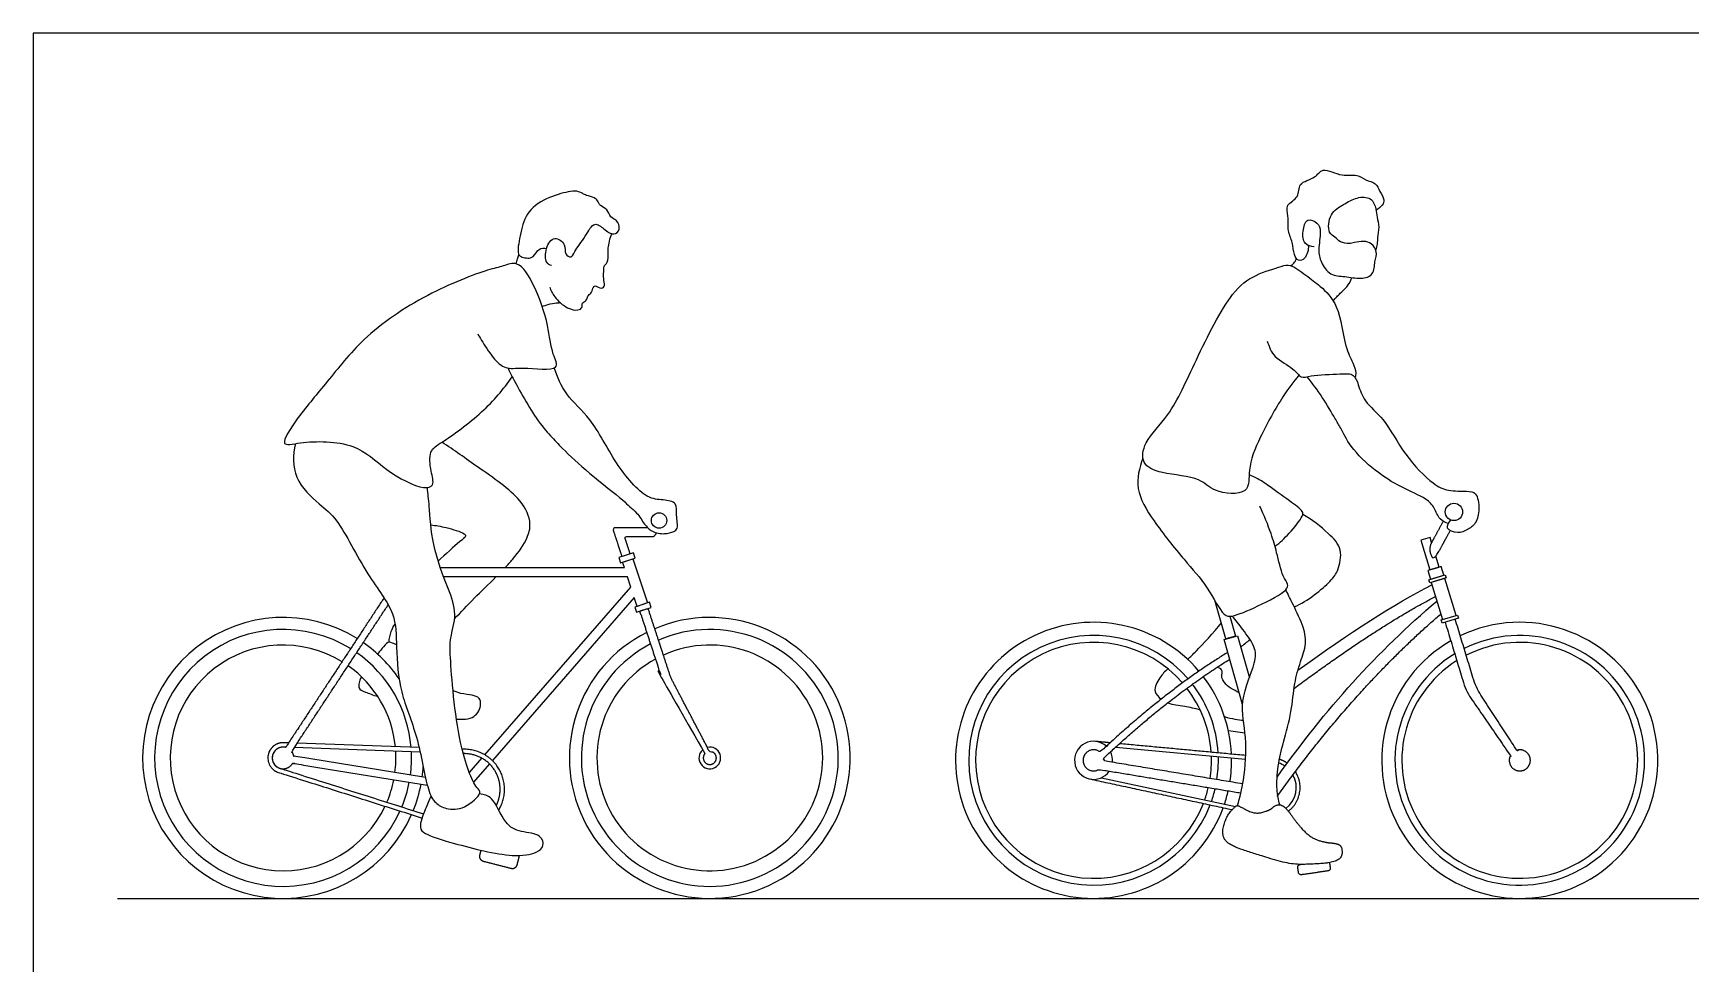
# Model space of a CAD drawing. Header units: millimetres. Extents: x 122.9 to 141.7, y 0.8 to 10.9.
# Drawn here: x 122.893 to 126.884, y 3.131 to 5.371 of the extents above; entities that cross this region are included whole.
import ezdxf

# ---------------------------------------------------------------- set-up
doc = ezdxf.new("R2010")
doc.units = ezdxf.units.MM
for name, color, linetype, true_color in [('AG-DETAIL', 7, 'Continuous', 0x66ffff), ('AG-DIAGRAM', 7, 'Continuous', 0xfecc66), ('AG-PEOPLE', 7, 'Continuous', 0x66ccff), ('X-VPRT', 6, 'Continuous', 0xff00ff)]:
    doc.layers.add(name, color=color, linetype=linetype, true_color=true_color)

msp = doc.modelspace()

# ---------------------------------------------------------------- linework, layer by layer
at = {"layer": 'AG-DETAIL'}
for centre, radius, start, end in [((123.4951, 3.6266), 0.3092, 58.2876, 335.602), ((124.5224, 3.6266), 0.3092, 117.4906, 113.5354), ((125.4463, 3.6208), 0.3005, 40.7876, 339.0887), ((126.4724, 3.6208), 0.3005, 121.4233, 116.4797), ((123.4951, 3.6266), 0.3092, 4.75, 55.035), ((125.4463, 3.6208), 0.3005, 3.4191, 37.6018), ((123.4951, 3.6266), 0.3092, 352.3048, 2.7812), ((125.4463, 3.6208), 0.3005, 351.1196, 1.6754), ((123.4951, 3.6266), 0.3092, 337.5708, 349.0522), ((125.4463, 3.6208), 0.3005, 340.8324, 346.892)]:
    msp.add_arc(centre, radius, start, end, dxfattribs=at)
at = {"layer": 'AG-DIAGRAM'}
msp.add_lwpolyline([(123.0966, 3.2884), (130.615, 3.2884)], dxfattribs=at)
at = {"layer": 'AG-PEOPLE'}
for p, q in [((125.4995, 3.6527), (125.8122, 3.6234)), ((125.4653, 3.5791), (125.7879, 3.5097))]:
    msp.add_line(p, q, dxfattribs=at)
for points in [[(126.2601, 4.1451), (126.2563, 4.1576), (126.2344, 4.151), (126.2561, 4.0791), (126.2781, 4.0858), (126.2699, 4.1126)], [(123.8735, 4.0852), (124.3167, 4.0852), (124.3126, 4.0979), (124.3373, 4.106), (124.3721, 3.9996), (124.3474, 3.9915), (124.3405, 4.0127), (123.9989, 3.6203)], [(123.9807, 3.6341), (124.3322, 4.038), (124.3242, 4.0623), (123.8817, 4.0623)], [(125.7747, 3.9676), (125.7882, 3.9197), (125.7649, 3.9131), (125.7393, 4.0035)], [(125.805, 3.755), (125.7606, 3.9119), (125.7926, 3.9209), (125.8213, 3.8196)], [(125.7709, 3.6924), (125.8108, 3.6868)], [(123.825, 3.6408), (123.5221, 3.6517)], [(123.8225, 3.6515), (123.5289, 3.662)], [(123.9435, 3.5914), (123.9736, 3.626)], [(123.9919, 3.6123), (123.9537, 3.5684)]]:
    msp.add_lwpolyline(points, dxfattribs=at)
for points in [[(124.3072, 4.0961), (124.3426, 4.1077), (124.3385, 4.1203), (124.3031, 4.1087)], [(126.2575, 4.057), (126.2892, 4.0665), (126.2829, 4.0872), (126.2513, 4.0777)], [(126.2535, 4.0557), (126.2928, 4.0676), (126.2951, 4.0598), (126.2559, 4.0479)], [(126.259, 4.0488), (126.286, 3.9596), (126.319, 3.9696), (126.292, 4.0588)], [(124.3462, 3.9771), (124.3816, 3.9887), (124.3775, 4.0013), (124.3421, 3.9897)], [(126.2829, 3.9587), (126.3222, 3.9705), (126.3245, 3.9627), (126.2853, 3.9508)]]:
    msp.add_lwpolyline(points, close=True, dxfattribs=at)
for centre, radius in [((126.3139, 4.2189), 0.0209), ((124.4003, 4.1982), 0.0186)]:
    msp.add_circle(centre, radius, dxfattribs=at)
for centre, radius, start, end in [((123.4951, 3.6266), 0.3381, 58.1486, 336.185), ((124.5224, 3.6266), 0.3381, 116.6858, 113.0736), ((125.4463, 3.6208), 0.3323, 40.2556, 339.9347), ((126.4724, 3.6208), 0.3323, 119.9989, 115.5485), ((123.4951, 3.6266), 0.2717, 58.5124, 334.6576), ((123.4951, 3.6266), 0.3381, 34.2586, 55.174), ((124.5224, 3.6266), 0.2717, 118.7964, 114.2831), ((125.4463, 3.6208), 0.2839, 41.0628, 338.5718), ((126.4724, 3.6208), 0.2839, 122.2964, 117.0488), ((123.4951, 3.6266), 0.2717, 5.6961, 54.8101), ((125.4463, 3.6208), 0.2839, 3.936, 37.6917), ((125.4463, 3.6208), 0.3323, 2.573, 37.3731), ((123.4951, 3.6266), 0.2717, 352.5296, 3.4517), ((124.5224, 3.6266), 0.0261, 130.67, 102.8114), ((125.4463, 3.6208), 0.0458, 47.8951, 325.5158), ((125.4463, 3.6208), 0.0458, 354.0459, 26.816), ((123.4951, 3.6266), 0.3381, 352.1658, 356.3659), ((125.4463, 3.6208), 0.2839, 351.1503, 2.0882), ((125.4463, 3.6208), 0.3323, 351.0692, 0.9993), ((125.8721, 3.5553), 0.0623, 55.7834, 71.4521), ((123.4951, 3.6266), 0.2717, 336.9019, 348.8273), ((123.4951, 3.6266), 0.3381, 337.984, 349.1912), ((125.4463, 3.6208), 0.2839, 340.4197, 346.6751), ((125.8721, 3.5553), 0.0623, 306.4136, 29.6514), ((125.4463, 3.6208), 0.3323, 341.5084, 347.2475)]:
    msp.add_arc(centre, radius, start, end, dxfattribs=at)
for points, degree, knots in [([(125.9633, 4.8604), (125.9645, 4.8497), (125.9576, 4.8275), (125.9385, 4.8211), (125.9278, 4.8389), (125.9263, 4.8681), (125.9125, 4.8951), (125.9166, 4.9297), (125.9066, 4.9599), (125.9441, 4.9745), (125.9363, 5.0128), (125.9817, 5.0204), (125.9962, 5.051), (126.0445, 5.0238), (126.08, 5.0334), (126.1004, 5.0167), (126.1273, 5.0114), (126.1348, 4.9904), (126.1479, 4.9707), (126.1421, 4.9565), (126.1323, 4.9478), (126.1265, 4.9454)], 3, [0, 0, 0, 0, 0.325319, 0.546134, 0.781075, 1.091594, 1.404892, 1.742716, 2.037336, 2.356975, 2.667399, 3.020887, 3.314988, 3.706614, 4.047224, 4.329007, 4.615508, 4.879242, 5.150053, 5.359941, 5.608541, 5.608541, 5.608541, 5.608541]), ([(124.1415, 4.8118), (124.1372, 4.8136), (124.1261, 4.8177), (124.1256, 4.854), (124.1469, 4.8863), (124.177, 4.8631), (124.1713, 4.8396), (124.1902, 4.8287), (124.1969, 4.8483), (124.2231, 4.8799), (124.2428, 4.9203), (124.2678, 4.8996), (124.2904, 4.8824), (124.309, 4.8989), (124.2993, 4.9225), (124.2817, 4.9268), (124.2769, 4.9488), (124.2578, 4.9539), (124.2526, 4.9684), (124.2448, 4.9756), (124.2253, 4.9803), (124.2167, 4.9852), (124.2012, 4.9925), (124.18, 4.9897), (124.1268, 4.9755), (124.0772, 4.9392), (124.0666, 4.8864), (124.0568, 4.839), (124.0705, 4.8316), (124.0844, 4.8292), (124.0989, 4.8311), (124.1094, 4.8547), (124.1235, 4.8539), (124.1295, 4.8531)], 3, [0, 0, 0, 0, 0.235689, 0.60361, 0.957927, 1.288346, 1.586399, 1.823817, 2.073105, 2.49965, 2.883456, 3.199767, 3.52664, 3.792002, 4.085315, 4.342807, 4.62322, 4.890849, 5.127336, 5.332499, 5.610525, 5.817, 6.066134, 6.354307, 6.823932, 7.312554, 7.784487, 8.20421, 8.421085, 8.657895, 8.888778, 9.19056, 9.459742, 9.459742, 9.459742, 9.459742]), ([(125.9777, 4.8571), (125.9699, 4.8577), (125.9509, 4.8623), (125.9489, 4.8938), (125.9579, 4.9284), (125.9876, 4.9153), (125.9949, 4.8932), (125.9858, 4.8493), (125.9925, 4.8204), (126.0154, 4.7863), (126.0515, 4.7867), (126.088, 4.7781), (126.1229, 4.7881), (126.1219, 4.8217), (126.1309, 4.8444), (126.1161, 4.8664), (126.097, 4.8716), (126.0742, 4.8674), (126.0623, 4.864), (126.0391, 4.8667), (126.0284, 4.8815), (126.0091, 4.8897), (126.0133, 4.9397), (126.0486, 4.9585), (126.0789, 4.9771), (126.1156, 4.9778), (126.1275, 4.9479), (126.1277, 4.9284), (126.1353, 4.9046), (126.1288, 4.8793), (126.1301, 4.866), (126.1271, 4.8544), (126.1256, 4.8497)], 3, [0, 0, 0, 0, 0.276596, 0.586535, 0.894079, 1.167478, 1.437849, 1.814272, 2.131477, 2.47684, 2.810054, 3.166393, 3.479882, 3.79025, 4.070286, 4.343735, 4.595329, 4.864535, 5.071184, 5.335522, 5.575265, 5.816486, 6.186229, 6.542454, 6.887542, 7.20792, 7.508455, 7.764763, 8.047113, 8.333703, 8.567169, 8.719027, 8.719027, 8.719027, 8.719027]), ([(124.137, 4.7602), (124.1398, 4.7518), (124.1469, 4.7352), (124.1781, 4.7077), (124.2035, 4.7028), (124.2169, 4.7097), (124.2131, 4.7228), (124.2271, 4.7268), (124.2267, 4.7395), (124.2379, 4.7442), (124.2402, 4.7569), (124.2465, 4.7664), (124.2619, 4.7529), (124.2713, 4.7654), (124.2652, 4.7794), (124.2678, 4.8024), (124.2663, 4.81), (124.2781, 4.8193), (124.2774, 4.8417), (124.2771, 4.854), (124.282, 4.8776), (124.2866, 4.8885)], 3, [0, 0, 0, 0, 0.328311, 0.733191, 1.050895, 1.26717, 1.470304, 1.684101, 1.890835, 2.096516, 2.322699, 2.503479, 2.75404, 2.958122, 3.207196, 3.509714, 3.6777, 3.905809, 4.195377, 4.428602, 4.806325, 4.806325, 4.806325, 4.806325]), ([(124.0558, 4.8162), (124.0572, 4.8203), (124.0591, 4.8261), (124.0618, 4.8344), (124.0628, 4.8376)], 3, [0, 0, 0, 0, 0.2265897, 0.370345, 0.370345, 0.370345, 0.370345]), ([(123.9637, 4.6477), (123.9667, 4.6423), (123.9731, 4.6313), (123.9991, 4.5893), (124.0308, 4.5603), (124.0698, 4.5687), (124.1676, 4.5546), (124.1401, 4.6032), (124.1348, 4.6698), (124.1037, 4.76), (124.0637, 4.8263), (124.0231, 4.8088), (123.9835, 4.802), (123.8335, 4.7431), (123.6872, 4.6418), (123.6027, 4.5324), (123.5361, 4.4555), (123.4811, 4.3725), (123.5449, 4.39), (123.6724, 4.3895), (123.7364, 4.3194), (123.8282, 4.2713), (123.8612, 4.2814), (123.85, 4.3179), (123.8449, 4.3671), (123.8813, 4.3876), (123.9803, 4.4589), (124.0249, 4.5136), (124.0466, 4.544)], 3, [0, 0, 0, 0, 0.274686, 0.720211, 1.11661, 1.532198, 2.090494, 2.448311, 2.980845, 3.619103, 4.137375, 4.503369, 4.902513, 5.696341, 6.563219, 7.301003, 7.974529, 8.500694, 8.895375, 9.608487, 10.239936, 10.870963, 11.17185, 11.536823, 11.964764, 12.348867, 13.043149, 13.715498, 13.715498, 13.715498, 13.715498]), ([(125.9406, 4.5481), (125.9268, 4.5312), (125.9001, 4.4968), (125.8462, 4.3999), (125.8163, 4.3254), (125.8256, 4.2568), (125.7319, 4.2648), (125.7045, 4.3039), (125.6123, 4.309), (125.559, 4.3324), (125.5682, 4.3923), (125.6347, 4.4532), (125.6912, 4.5839), (125.7733, 4.7455), (125.8311, 4.7899), (125.8974, 4.8094), (125.9202, 4.8168), (125.9594, 4.787), (125.993, 4.7624), (126.0397, 4.7161), (126.0489, 4.618), (126.0703, 4.5809), (126.0789, 4.5543), (126.0768, 4.5464), (126.0759, 4.5429)], 3, [0, 0, 0, 0, 0.463154, 1.064424, 1.588587, 1.995091, 2.475748, 2.872363, 3.412007, 3.818609, 4.209586, 4.741159, 5.439712, 6.20698, 6.695738, 7.155115, 7.424041, 7.805843, 8.18407, 8.63826, 9.200628, 9.580243, 9.867292, 10.057734, 10.057734, 10.057734, 10.057734]), ([(125.9208, 4.8118), (125.9236, 4.8132), (125.9291, 4.8167), (125.9335, 4.8246), (125.9346, 4.8288)], 3, [0, 0, 0, 0, 0.1762504, 0.3831874, 0.3831874, 0.3831874, 0.3831874]), ([(126.0231, 4.7267), (126.0286, 4.7331), (126.0398, 4.7459), (126.0571, 4.759), (126.0653, 4.7748), (126.0681, 4.7829)], 3, [0, 0, 0, 0, 0.2878675, 0.5543441, 0.8448845, 0.8448845, 0.8448845, 0.8448845]), ([(124.1187, 4.7135), (124.1236, 4.7153), (124.1331, 4.7184), (124.1525, 4.7225), (124.1591, 4.7225), (124.1624, 4.7225)], 3, [0, 0, 0, 0, 0.2513212, 0.5299835, 0.7300086, 0.7300086, 0.7300086, 0.7300086]), ([(125.8646, 4.6297), (125.8686, 4.6165), (125.8788, 4.5888), (125.928, 4.5667), (125.9445, 4.539), (125.9715, 4.5484), (126.0382, 4.551), (126.0745, 4.5527), (126.0841, 4.5231), (126.0979, 4.4818), (126.1496, 4.4427), (126.192, 4.3556), (126.2607, 4.2864), (126.2985, 4.2684), (126.3433, 4.2691), (126.3701, 4.2671), (126.3761, 4.225), (126.3688, 4.1909), (126.3454, 4.1746), (126.3248, 4.1661), (126.2901, 4.1765), (126.3019, 4.1939), (126.3062, 4.1994)], 3, [0, 0, 0, 0, 0.368807, 0.782618, 1.080495, 1.361931, 1.839109, 2.165061, 2.455337, 2.827231, 3.278318, 3.849773, 4.40976, 4.776192, 5.153603, 5.423274, 5.771932, 6.110734, 6.402717, 6.678858, 6.973726, 7.236168, 7.236168, 7.236168, 7.236168]), ([(124.0366, 4.5651), (124.0398, 4.558), (124.0456, 4.5441), (124.1028, 4.4417), (124.1381, 4.4032), (124.1692, 4.3691), (124.231, 4.3114), (124.3116, 4.2503), (124.3287, 4.2312), (124.3479, 4.2171), (124.3646, 4.1885), (124.3825, 4.1699), (124.4134, 4.1641), (124.4353, 4.1711), (124.4476, 4.1789), (124.44, 4.2114), (124.4461, 4.2425), (124.4075, 4.2486), (124.3663, 4.2496), (124.2904, 4.3374), (124.2411, 4.4435), (124.1735, 4.4978), (124.1553, 4.5435), (124.148, 4.5656)], 3, [0, 0, 0, 0, 0.30691, 0.985466, 1.459754, 1.873226, 2.472194, 3.110488, 3.424607, 3.72448, 4.088628, 4.409018, 4.756959, 5.058793, 5.27305, 5.629661, 5.958951, 6.310503, 6.709379, 7.374008, 8.075749, 8.654934, 9.18539, 9.18539, 9.18539, 9.18539]), ([(126.3005, 4.1909), (126.2933, 4.1932), (126.2779, 4.1996), (126.2674, 4.2298), (126.2466, 4.2529), (126.1841, 4.2781), (126.1235, 4.3166), (126.0648, 4.3724), (126.0418, 4.4207), (126.0273, 4.4441), (125.9966, 4.497), (125.9733, 4.5282), (125.9606, 4.5442)], 3, [0, 0, 0, 0, 0.272519, 0.584024, 0.897637, 1.359479, 1.856031, 2.372158, 2.780181, 3.079869, 3.519824, 3.968748, 3.968748, 3.968748, 3.968748]), ([(123.5246, 4.3831), (123.5187, 4.3567), (123.5163, 4.2981), (123.5826, 4.2358), (123.6301, 4.2014), (123.695, 4.0651), (123.7681, 3.979), (123.7669, 3.8923), (123.7749, 3.7809), (123.8208, 3.683), (123.8401, 3.5535), (123.8595, 3.518), (123.889, 3.5018), (123.9319, 3.5017), (123.977, 3.5428), (123.9551, 3.5569), (123.9126, 3.6657), (123.8974, 3.8663), (123.896, 3.9132), (123.9153, 3.9749), (123.8918, 4.0362), (123.8523, 4.1374), (123.8479, 4.2311), (123.8438, 4.2623), (123.8424, 4.2774)], 3, [0, 0, 0, 0, 0.572202, 1.150749, 1.6418, 2.414039, 3.088202, 3.66152, 4.322225, 5.002381, 5.720856, 6.109037, 6.454878, 6.87382, 7.32237, 7.567952, 8.248702, 9.160299, 9.600403, 10.080465, 10.591223, 11.260027, 11.872539, 12.300395, 12.300395, 12.300395, 12.300395]), ([(124.0298, 4.0852), (124.036, 4.0917), (124.0613, 4.1194), (124.0831, 4.1532), (124.0941, 4.192), (124.0703, 4.2548), (123.9621, 4.3268), (123.9074, 4.3673), (123.8775, 4.3866)], 3, [1.103686, 1.103686, 1.103686, 1.103686, 1.253924, 1.756151, 2.13437, 2.627721, 3.346333, 4.003139, 4.003139, 4.003139, 4.003139]), ([(125.5651, 4.3477), (125.5558, 4.3251), (125.5439, 4.2717), (125.5911, 4.195), (125.6634, 4.103), (125.7203, 4.0431), (125.7562, 3.9689), (125.782, 3.9654), (125.8413, 3.9916), (125.9113, 4.0263), (125.9156, 4.0459), (125.8996, 4.0651), (125.8871, 4.1231), (125.8746, 4.1663), (125.8568, 4.2111), (125.8464, 4.2323)], 3, [0, 0, 0, 0, 0.490152, 1.024725, 1.64447, 2.185039, 2.679658, 2.93467, 3.402206, 3.906391, 4.122005, 4.394311, 4.830181, 5.227113, 5.709485, 5.709485, 5.709485, 5.709485]), ([(125.8832, 4.1356), (125.8954, 4.1453), (125.9162, 4.1645), (125.9505, 4.2069), (125.9509, 4.222), (125.9154, 4.2467), (125.8672, 4.2831), (125.8366, 4.3018), (125.8259, 4.3061), (125.821, 4.308)], 3, [0, 0, 0, 0, 0.391696, 0.803036, 0.995189, 1.356614, 1.818575, 2.156192, 2.384604, 2.384604, 2.384604, 2.384604]), ([(125.9293, 3.9904), (125.962, 4.0033), (126.017, 4.0503), (126.0354, 4.0766), (126.0478, 4.1312), (126.0103, 4.1686), (125.9725, 4.2012), (125.9499, 4.2127)], 3, [0, 0, 0, 0, 0.587942, 0.921298, 1.31668, 1.72061, 2.219621, 2.219621, 2.219621, 2.219621]), ([(126.2879, 4.1963), (126.274, 4.1707), (126.2601, 4.1451), (126.2509, 4.1282), (126.2659, 4.102), (126.2809, 4.1295), (126.2918, 4.1497), (126.3048, 4.1736)], 2, [0.6303066, 0.6303066, 0.6303066, 0.8214137, 0.8214137, 0.9162679, 0.9636951, 0.9636951, 1.1403393, 1.1403393, 1.1403393]), ([(123.8506, 4.1876), (123.8631, 4.1862), (123.8852, 4.1823), (123.9308, 4.1692), (123.9368, 4.1589), (123.9167, 4.1461), (123.8858, 4.1159), (123.8684, 4.1006)], 3, [0, 0, 0, 0, 0.390037, 0.818102, 0.987172, 1.265703, 1.795519, 1.795519, 1.795519, 1.795519]), ([(123.9078, 3.9615), (123.9239, 3.9782), (123.9463, 4.0027), (123.9896, 4.0443), (124.0076, 4.0623)], 3, [0, 0, 0, 0, 0.530291, 0.9323418, 0.9323418, 0.9323418, 0.9323418]), ([(125.8943, 3.5138), (125.8912, 3.5259), (125.8862, 3.5507), (125.8892, 3.6087), (125.9032, 3.6651), (125.9239, 3.7375), (125.9284, 3.805), (125.9437, 3.8569), (125.9604, 3.9021), (125.951, 3.9482), (125.9241, 4.0003), (125.9143, 4.0211), (125.909, 4.0314)], 3, [0, 0, 0, 0, 0.349957, 0.779356, 1.221562, 1.718308, 2.191144, 2.611137, 3.000132, 3.389546, 3.825364, 4.162368, 4.162368, 4.162368, 4.162368]), ([(125.6727, 3.8641), (125.6799, 3.8708), (125.6943, 3.8841), (125.7352, 3.9283), (125.754, 3.9517)], 3, [0, 0, 0, 0, 0.3105717, 0.8544098, 0.8544098, 0.8544098, 0.8544098]), ([(125.7928, 3.5118), (125.7989, 3.5322), (125.8092, 3.5736), (125.8175, 3.6784), (125.794, 3.7611), (125.8373, 3.8532), (125.837, 3.8946), (125.805, 3.9363), (125.789, 3.9577), (125.7799, 3.9682)], 3, [0, 0, 0, 0, 0.458544, 1.036614, 1.573559, 2.132983, 2.491151, 2.89329, 3.262166, 3.262166, 3.262166, 3.262166]), ([(123.7501, 3.905), (123.7507, 3.9137), (123.7546, 3.9311), (123.761, 3.9432), (123.7647, 3.9488)], 3, [0, 0, 0, 0, 0.3258659, 0.6122855, 0.6122855, 0.6122855, 0.6122855]), ([(125.8002, 3.894), (125.8041, 3.8969), (125.8119, 3.9028), (125.8193, 3.9086), (125.823, 3.9115)], 3, [0, 0, 0, 0, 0.2190001, 0.4340711, 0.4340711, 0.4340711, 0.4340711]), ([(123.768, 3.899), (123.7614, 3.9024), (123.7466, 3.9081), (123.7405, 3.8984), (123.7282, 3.8835), (123.7226, 3.8767)], 3, [4.7294725, 4.7294725, 4.7294725, 4.7294725, 4.9057475, 5.1739846, 5.3607399, 5.3607399, 5.3607399, 5.3607399]), ([(125.6253, 3.8411), (125.6176, 3.835), (125.6058, 3.8207), (125.5873, 3.7898), (125.602, 3.7733), (125.6092, 3.7681)], 3, [0, 0, 0, 0, 0.3103264, 0.6456884, 0.863467, 0.863467, 0.863467, 0.863467]), ([(125.7969, 3.7836), (125.7902, 3.7869), (125.7684, 3.7976), (125.7511, 3.8187), (125.759, 3.8403), (125.7471, 3.8436), (125.7428, 3.8442)], 3, [3.2107273, 3.2107273, 3.2107273, 3.2107273, 3.3659145, 3.7059612, 3.9434805, 4.1512581, 4.1512581, 4.1512581, 4.1512581]), ([(123.6838, 3.822), (123.6782, 3.811), (123.6759, 3.8017), (123.6778, 3.796), (123.6796, 3.7907), (123.6896, 3.7865), (123.7114, 3.7784), (123.7231, 3.7742)], 3, [5.8209985, 5.8209985, 5.8209985, 5.8209985, 6.1258262, 6.1258262, 6.1258262, 6.406006, 6.6437944, 6.6437944, 6.6437944, 6.6437944]), ([(123.9125, 3.7201), (123.9205, 3.7194), (123.9464, 3.7191), (123.9697, 3.735), (123.9742, 3.7792), (123.938, 3.777), (123.9107, 3.7855), (123.9043, 3.7879)], 3, [7.671468, 7.671468, 7.671468, 7.671468, 7.824034, 8.214355, 8.562346, 8.991388, 9.121719, 9.121719, 9.121719, 9.121719]), ([(125.625, 3.7594), (125.6384, 3.754), (125.6584, 3.7537), (125.6893, 3.7463), (125.7027, 3.7427)], 3, [1.0126652, 1.0126652, 1.0126652, 1.0126652, 1.3837408, 1.6335375, 1.6335375, 1.6335375, 1.6335375]), ([(123.8513, 3.5348), (123.846, 3.5244), (123.8382, 3.5047), (123.8197, 3.459), (123.8391, 3.4411), (123.9104, 3.4189), (124.0429, 3.3857), (124.1027, 3.3955), (124.1252, 3.4138), (124.116, 3.445), (124.066, 3.4468), (124.0265, 3.4664), (124.0025, 3.535), (123.9782, 3.5382), (123.9682, 3.5405)], 3, [0, 0, 0, 0, 0.375764, 0.798485, 1.079224, 1.624775, 2.382697, 2.866321, 3.171012, 3.47824, 3.906756, 4.328045, 4.844174, 5.196646, 5.196646, 5.196646, 5.196646])]:
    msp.add_open_spline(points, degree=degree, knots=knots, dxfattribs=at)
for points, weights, degree, knots in [([(124.3727, 4.1808), (124.3339, 4.1808), (124.2951, 4.1808), (124.293, 4.1808), (124.2914, 4.1793), (124.2905, 4.178), (124.2901, 4.1766), (124.2898, 4.1751), (124.2902, 4.1737), (124.3005, 4.1425), (124.3107, 4.1112)], [1, 1, 1, 0.923004369063, 1, 0.946218777818, 0.945372512467, 0.909058270771, 0.945372512467, 0.945372512467, 0.945372512467], 2, [0.6720595, 0.6720595, 0.6720595, 0.7234041, 0.7234041, 0.7400364, 0.7400364, 0.7498753, 0.7498753, 0.7615845, 0.7615845, 0.9742414, 0.9742414, 0.9742414]), ([(124.3308, 4.1178), (124.3247, 4.1364), (124.3186, 4.155), (124.3181, 4.1567), (124.3191, 4.1582), (124.3202, 4.1597), (124.322, 4.1597), (124.3534, 4.1597), (124.3848, 4.1597), (124.3887, 4.1597), (124.3907, 4.1629), (124.3925, 4.1657), (124.3942, 4.1686)], [1, 1, 1, 0.890717966631, 1, 0.890717966631, 1, 1, 1, 0.874496665907, 1, 1, 1], 2, [0, 0, 0, 0.1581101, 0.1581101, 0.1715753, 0.1715753, 0.1850406, 0.1850406, 0.4178513, 0.4178513, 0.4462165, 0.4462165, 0.4502684, 0.4502684, 0.4502684]), ([(123.7381, 4.0119), (123.6197, 3.8319), (123.5012, 3.6519), (123.4855, 3.6557), (123.4751, 3.6433), (123.4647, 3.6309), (123.4712, 3.6161), (123.4777, 3.6012), (123.4939, 3.6005), (123.51, 3.5997), (123.5179, 3.6139), (123.6801, 3.5873), (123.8424, 3.5607)], [1, 1, 1, 0.849541247587, 1, 0.849541247587, 1, 0.849541247587, 1, 0.849541247587, 1, 1, 1], 2, [6.681212, 6.681212, 6.681212, 8.405473, 8.405473, 8.522548, 8.522548, 8.639623, 8.639623, 8.756698, 8.756698, 8.873773, 8.873773, 10.201614, 10.201614, 10.201614]), ([(123.838, 3.5792), (123.6794, 3.6052), (123.5207, 3.6312), (123.5196, 3.6373), (123.5159, 3.6423), (123.632, 3.8188), (123.7481, 3.9953)], [1, 1, 1, 0.973035796343, 1, 1, 1], 2, [10.986405, 10.986405, 10.986405, 12.284545, 12.284545, 12.333583, 12.333583, 14.024474, 14.024474, 14.024474]), ([(124.5108, 3.6371), (124.4599, 3.7241), (124.4091, 3.811), (124.3815, 3.8953), (124.3539, 3.9796), (124.3639, 3.9829), (124.374, 3.9862), (124.4013, 3.9029), (124.4286, 3.8195), (124.4752, 3.7309), (124.5217, 3.6423), (124.5346, 3.6428), (124.5377, 3.6303), (124.5407, 3.6178), (124.5291, 3.6123), (124.5174, 3.6069), (124.5098, 3.6172), (124.5021, 3.6276), (124.5108, 3.6371)], [1, 1, 1, 1, 1, 1, 1, 1, 1, 1, 1, 0.773331461876, 1, 0.773331461876, 1, 0.773331461876, 1, 0.773331461876, 1], 2, [-0.252198, -0.252198, -0.252198, -0.248503, -0.248503, 0.463959, 0.463959, 0.54942, 0.54942, 1.257915, 1.257915, 2.066151, 2.066151, 2.15332, 2.15332, 2.240489, 2.240489, 2.327657, 2.327657, 2.414826, 2.414826, 2.414826]), ([(126.2928, 3.9531), (126.3146, 3.8811), (126.3364, 3.8092), (126.3428, 3.7879), (126.3538, 3.7719), (126.4018, 3.7021), (126.4497, 3.6322), (126.4404, 3.6138), (126.4566, 3.6009), (126.4727, 3.588), (126.4886, 3.6012), (126.5045, 3.6144), (126.4949, 3.6326), (126.4853, 3.6509), (126.4654, 3.6452), (126.4227, 3.7104), (126.38, 3.7755), (126.3671, 3.7952), (126.3593, 3.8209), (126.3382, 3.8907), (126.317, 3.9604)], [1, 1, 1, 1, 1, 1, 1, 0.776016330778, 1, 0.776016330778, 1, 0.776016330778, 1, 0.776016330778, 1, 1, 1, 1, 1, 1, 1], 2, [0, 0, 0, 0.493224, 0.493224, 0.629886, 0.629886, 1.185864, 1.185864, 2.457038, 2.457038, 3.728212, 3.728212, 4.999387, 4.999387, 6.270561, 6.270561, 6.781822, 6.781822, 6.947129, 6.947129, 7.425391, 7.425391, 7.425391]), ([(125.7694, 3.8807), (125.6717, 3.8212), (125.5693, 3.7412), (125.462, 3.6408), (125.4544, 3.6468), (125.4448, 3.6479), (125.4359, 3.644), (125.4271, 3.64), (125.4216, 3.632), (125.421, 3.6224), (125.4204, 3.6127), (125.4248, 3.6041), (125.4331, 3.5991), (125.4414, 3.594), (125.4511, 3.594), (125.4594, 3.599), (125.5732, 3.5801), (125.6871, 3.5612), (125.801, 3.5424)], [1, 1, 1, 1, 0.904101526912, 0.904101526912, 1, 0.904101526912, 0.904101526912, 1, 0.904101526912, 0.904101526912, 1, 0.904101526912, 0.904101526912, 1, 1, 1, 1], 3, [-1.275034, -1.275034, -1.275034, -1.275034, -0.009057, -0.009057, -0.009057, 1.002374, 1.002374, 1.002374, 2.013805, 2.013805, 2.013805, 3.025236, 3.025236, 3.025236, 4.036666, 4.036666, 4.036666, 5.172784, 5.172784, 5.172784, 5.172784]), ([(125.8054, 3.5641), (125.6386, 3.5917), (125.4717, 3.6194), (125.4719, 3.623), (125.4711, 3.6265), (125.6302, 3.7756), (125.7741, 3.8641)], [1, 1, 1, 0.990120765658, 1, 1, 1], 2, [5.448558, 5.448558, 5.448558, 6.558249, 6.558249, 6.820281, 6.820281, 8.082777, 8.082777, 8.082777]), ([(123.5084, 3.6627), (123.5018, 3.663), (123.4953, 3.6632), (123.4952, 3.6632), (123.4951, 3.6632), (123.4626, 3.6632), (123.4587, 3.631), (123.4548, 3.5987), (123.4863, 3.591), (123.6579, 3.5365), (123.8296, 3.482)], [1, 1, 1, 1, 1, 0.748438137831, 1, 0.748438137831, 1, 1, 1], 2, [0.998549, 0.998549, 0.998549, 1.029231, 1.029231, 1.029997, 1.029997, 2.170771, 2.170771, 3.311546, 3.311546, 4.15399, 4.15399, 4.15399]), ([(123.5016, 3.6524), (123.4983, 3.6525), (123.4951, 3.6526), (123.469, 3.6526), (123.469, 3.6266), (123.469, 3.6058), (123.4891, 3.6011), (123.6611, 3.5466), (123.8331, 3.492)], [1, 1, 1, 0.707106781187, 1, 0.752572125702, 0.923184335963, 0.923184335963, 0.923184335963], 2, [-0.026282, -0.026282, -0.026282, 0, 0, 2.144485, 2.144485, 3.956085, 3.956085, 5.413261, 5.413261, 5.413261]), ([(124.0143, 3.5011), (124.0428, 3.5484), (124.0166, 3.5969), (123.9903, 3.6455), (123.9351, 3.6474), (123.9306, 3.6476), (123.9261, 3.6478)], [1, 0.868128137098, 1, 0.868128137098, 1, 1, 1], 2, [4.6024871, 4.6024871, 4.6024871, 4.8121729, 4.8121729, 5.0218586, 5.0218586, 5.042869, 5.042869, 5.042869]), ([(124.0084, 3.5121), (124.0176, 3.5304), (124.0176, 3.5509), (124.0176, 3.6339), (123.9347, 3.6369), (123.9318, 3.637), (123.9289, 3.6371)], [0.875270113203, 0.909947897362, 1, 0.714483155987, 0.9856187913, 0.9856187913, 0.9856187913], 2, [6.2103483, 6.2103483, 6.2103483, 6.37801, 6.37801, 6.9095935, 6.9095935, 6.9333439, 6.9333439, 6.9333439]), ([(123.9713, 3.4045), (123.9698, 3.3987), (123.9683, 3.3929), (123.9653, 3.3811), (123.977, 3.3781), (124.0105, 3.3695), (124.044, 3.3609), (124.0557, 3.3579), (124.0587, 3.3696), (124.0612, 3.3792), (124.0636, 3.3888), (124.064, 3.3902), (124.064, 3.3918)], [1, 1, 1, 0.707106781187, 1, 1, 1, 0.707106781187, 1, 1, 1, 0.992198137196, 1], 2, [0.9757446, 0.9757446, 0.9757446, 1.0243559, 1.0243559, 1.100982, 1.100982, 1.3801302, 1.3801302, 1.4567563, 1.4567563, 1.5365339, 1.5365339, 1.548729, 1.548729, 1.548729]), ([(126.0142, 3.3745), (126.0151, 3.3682), (126.016, 3.3619), (126.017, 3.3556), (126.0106, 3.3547), (125.9788, 3.35), (125.9469, 3.3454), (125.9406, 3.3444), (125.9397, 3.3508), (125.9388, 3.3568), (125.9379, 3.3628), (125.937, 3.3691), (125.9433, 3.37), (125.944, 3.3701), (125.9447, 3.3702)], [1, 1, 1, 0.707106781187, 1, 1, 1, 0.707106781187, 1, 1, 1, 0.707106781187, 1, 1, 1], 2, [0.3542154, 0.3542154, 0.3542154, 0.3958696, 0.3958696, 0.4288989, 0.4288989, 0.6400992, 0.6400992, 0.6731285, 0.6731285, 0.7128953, 0.7128953, 0.7459246, 0.7459246, 0.7506934, 0.7506934, 0.7506934])]:
    msp.add_rational_spline(points, weights, degree=degree, knots=knots, dxfattribs=at)
for points, degree in [([(125.9383, 3.8376), (126.0644, 3.9293), (126.1704, 3.9973), (126.2608, 4.043)], 3), ([(125.8881, 3.5803), (126.0042, 3.7441), (126.1307, 3.8833), (126.2725, 4.0042)], 3), ([(125.929, 3.7941), (126.1363, 3.9471), (126.2693, 4.015)], 2), ([(125.888, 3.534), (126.0763, 3.7959), (126.282, 3.973)], 2), ([(125.7616, 3.7261), (125.7789, 3.7212), (125.7954, 3.7172), (125.8067, 3.7179)], 3), ([(125.4861, 3.663), (125.4683, 3.6647), (125.4506, 3.6664)], 2), ([(125.8126, 3.6325), (125.6606, 3.6467), (125.5086, 3.6609)], 2), ([(125.4375, 3.5759), (125.6088, 3.539), (125.78, 3.5021)], 2), ([(125.7928, 3.5118), (125.7887, 3.5123), (125.7653, 3.485), (125.7538, 3.4415), (125.7725, 3.4164), (125.8351, 3.3956), (125.9189, 3.3697), (125.9796, 3.3709), (126.0247, 3.375), (126.0444, 3.3877), (126.0447, 3.4108), (126.0352, 3.4206), (126.0001, 3.4235), (125.9669, 3.4362), (125.9374, 3.4672), (125.9045, 3.514), (125.8835, 3.5137), (125.8726, 3.5015), (125.8348, 3.4903), (125.7968, 3.5112), (125.7928, 3.5118)], 2)]:
    msp.add_open_spline(points, degree=degree, dxfattribs=at)
for points, weights in [([(125.9125, 3.6141), (125.9037, 3.6201), (125.8936, 3.6233)], [1, 0.989060179703, 1]), ([(125.9151, 3.4983), (125.968, 3.5382), (125.9321, 3.5939)], [1, 0.733111682034, 1])]:
    msp.add_rational_spline(points, weights, degree=2, dxfattribs=at)
at = {"layer": 'X-VPRT'}
msp.add_lwpolyline([(122.8934, 5.3712), (122.8934, 3.0852), (130.8182, 3.0852), (130.8182, 5.3712)], close=True, dxfattribs=at)

doc.saveas('drawing.dxf')
